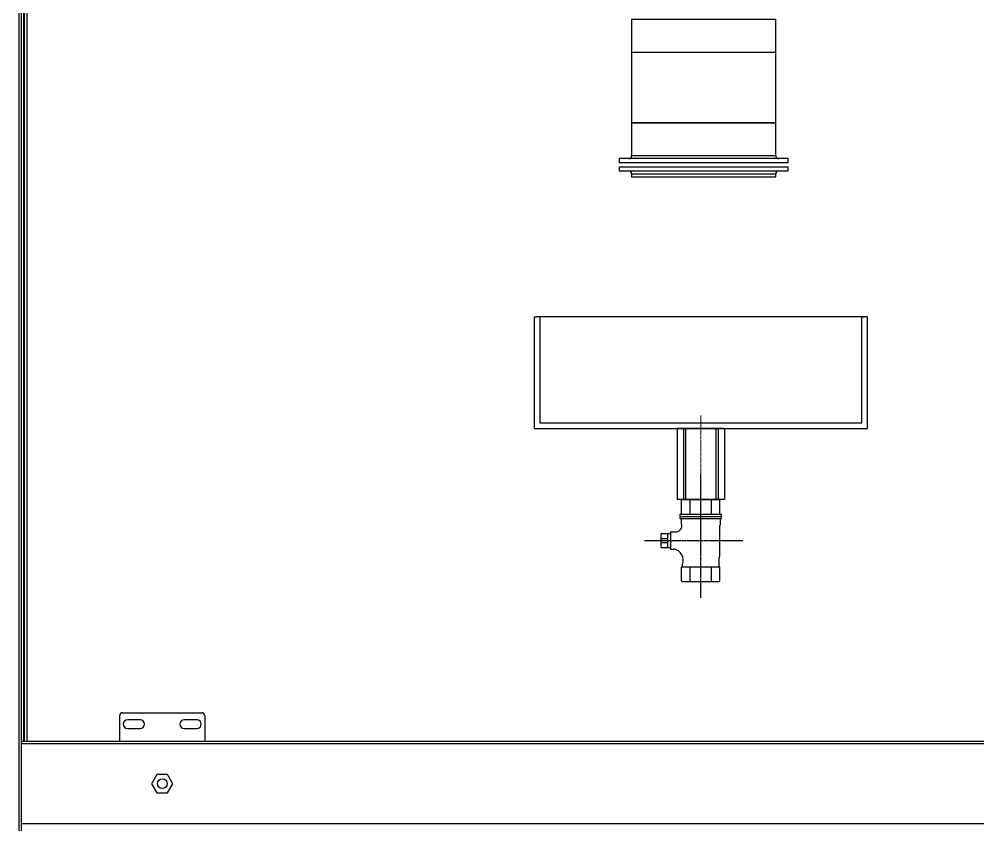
# Model space of a CAD drawing. Header units: millimetres. Extents: x 1152 to 6701, y 651 to 3284.
# Drawn here: x 2189 to 2865, y 1246 to 1814 of the extents above; entities that cross this region are included whole.
import ezdxf

# ---------------------------------------------------------------- set-up
doc = ezdxf.new("R2010")
doc.units = ezdxf.units.MM
for name, pattern in [('C0', [2.9, 2, -0.3, 0.3, -0.3]), ('CENTER', [2, 1.25, -0.25, 0.25, -0.25]), ('HIDDEN', [0.375, 0.25, -0.125])]:
    doc.linetypes.add(name, pattern=pattern)
doc.layers.add('10 실선', color=40, linetype='Continuous', lineweight=25)
doc.layers.add('21 중심선', color=1, linetype='C0', lineweight=13)
doc.layers.add('CENTER', color=1, linetype='CENTER')
doc.layers.add('SLD-0', color=7, linetype='Continuous')

msp = doc.modelspace()

# ---------------------------------------------------------------- linework, layer by layer
for p, q in [((2686.31, 1525.63), (2652.93, 1525.63)), ((2652.93, 1525.63), (2652.93, 1475.67)), ((2686.31, 1525.63), (2686.31, 1475.67)), ((2686.31, 1475.67), (2652.93, 1475.67)), ((2656.56, 1475.67), (2656.13, 1475.1)), ((2656.13, 1465.18), (2656.13, 1475.1)), ((2656.56, 1475.67), (2682.68, 1475.67)), ((2662.13, 1465.18), (2662.13, 1475.67)), ((2677.11, 1465.18), (2677.11, 1475.67)), ((2682.68, 1475.67), (2683.11, 1475.1)), ((2683.11, 1465.18), (2683.11, 1475.1)), ((2655.13, 1465.18), (2684.11, 1465.18)), ((2655.13, 1462.18), (2655.13, 1465.18)), ((2655.13, 1463.68), (2684.11, 1463.68)), ((2655.13, 1462.18), (2684.11, 1462.18)), ((2656.13, 1458.5), (2656.13, 1461.18)), ((2683.61, 1458.63), (2683.61, 1461.68)), ((2684.11, 1462.18), (2684.11, 1465.18)), ((2648.14, 1452.69), (2651.76, 1452.69)), ((2648.44, 1440.7), (2648.44, 1452.69)), ((2683.11, 1436.13), (2683.11, 1457.28)), ((2683.29, 1457.85), (2683.43, 1458.07)), ((2641.64, 1442), (2641.64, 1451.39)), ((2641.64, 1448.19), (2646.34, 1448.19)), ((2641.94, 1451.69), (2648.44, 1451.69)), ((2646.34, 1441.7), (2646.34, 1451.69)), ((2641.64, 1445.19), (2646.34, 1445.19)), ((2641.94, 1441.7), (2648.44, 1441.7)), ((2648.14, 1440.7), (2650.63, 1440.7)), ((2682.61, 1428.41), (2682.61, 1434.74)), ((2682.75, 1435.26), (2682.97, 1435.62)), ((2656.13, 1418.29), (2656.13, 1428.01)), ((2656.33, 1428.21), (2682.91, 1428.21)), ((2656.33, 1428.21), (2656.43, 1428.21)), ((2656.63, 1428.41), (2656.63, 1429.86)), ((2662.13, 1417.72), (2662.13, 1428.21)), ((2677.11, 1417.72), (2677.11, 1428.21)), ((2683.11, 1418.29), (2683.11, 1428.01)), ((2656.56, 1417.72), (2656.13, 1418.29)), ((2656.56, 1417.72), (2682.68, 1417.72)), ((2682.68, 1417.72), (2683.11, 1418.29))]:
    msp.add_line(p, q)
at = {"color": 2, "linetype": 'HIDDEN'}
for p, q in [((2657.33, 1525.63), (2657.33, 1475.67)), ((2658.93, 1525.63), (2658.93, 1475.67)), ((2680.31, 1525.63), (2680.31, 1475.67)), ((2681.91, 1525.63), (2681.91, 1475.67))]:
    msp.add_line(p, q, dxfattribs=at)
for centre, radius, start, end in [((2655.13, 1461.18), 0.999, 0, 90), ((2684.11, 1461.68), 0.5, 90, 180), ((2651.72, 1457.27), 4.58, 270.53344, 15.62798), ((2684.11, 1457.28), 0.999, 145.45362, 180), ((2682.61, 1458.63), 0.999, 325.45362, 0), ((2641.94, 1451.39), 0.3, 90, 180), ((2641.94, 1442), 0.3, 180, 270), ((2651.1, 1430.94), 9.77, 92.61357, 92.7057), ((2649.12, 1432.79), 8.06, 338.71079, 79.06555), ((2683.61, 1434.74), 0.999, 149.20053, 180), ((2682.11, 1436.13), 0.999, 329.20053, 0), ((2656.33, 1428.01), 0.2, 90, 180), ((2656.43, 1428.41), 0.2, 270, 0), ((2682.81, 1428.41), 0.2, 180, 270), ((2682.91, 1428.01), 0.2, 0, 90)]:
    msp.add_arc(centre, radius, start, end)
at = {"layer": '10 실선', "ltscale": 5}
for p, q in [((2552.13, 1604.21), (2554.13, 1604.21)), ((2552.13, 1604.21), (2552.13, 1525.63)), ((2556.13, 1604.21), (2554.13, 1604.21)), ((2556.13, 1604.21), (2556.13, 1529.63)), ((2787.11, 1604.21), (2556.13, 1604.21)), ((2783.11, 1529.63), (2783.11, 1604.21)), ((2783.11, 1604.21), (2785.11, 1604.21)), ((2787.11, 1604.21), (2785.11, 1604.21)), ((2787.11, 1525.63), (2787.11, 1604.21)), ((2556.13, 1529.63), (2783.11, 1529.63)), ((2552.13, 1525.63), (2787.11, 1525.63))]:
    msp.add_line(p, q, dxfattribs=at)
at = {"layer": '21 중심선'}
msp.add_line((2669.62, 1534.74), (2669.62, 1466.57), dxfattribs=at)
at = {"layer": 'CENTER'}
for p, q in [((2669.62, 1406.28), (2669.62, 1493.66)), ((2629.9, 1446.69), (2699.39, 1446.69))]:
    msp.add_line(p, q, dxfattribs=at)
at = {"layer": 'SLD-0', "color": 7, "linetype": 'Continuous', "lineweight": 25}
for p, q in [((2189.33, 1032.07), (2189.33, 3047.11)), ((2191.03, 1031.97), (2191.03, 3047.11)), ((2192.62, 1305.36), (2192.62, 2847.26)), ((2193.12, 1305.36), (2193.12, 2846.86)), ((2194.82, 2845.16), (2194.82, 1305.36)), ((2620.89, 1813.92), (2620.89, 1790.78)), ((2620.89, 1813.92), (2663.39, 1813.92)), ((2663.39, 1813.92), (2722.41, 1813.92)), ((2722.41, 1790.78), (2722.41, 1813.92)), ((2620.89, 1790.78), (2620.89, 1740.82)), ((2620.89, 1790.78), (2719.87, 1790.78)), ((2620.89, 1790.78), (2663.39, 1790.78)), ((2663.39, 1790.78), (2722.41, 1790.78)), ((2719.87, 1790.78), (2722.41, 1790.78)), ((2722.41, 1740.82), (2722.41, 1790.78)), ((2193.12, 1779.79), (2192.62, 1779.79)), ((2192.72, 1305.36), (2192.72, 1779.79)), ((2620.89, 1740.82), (2620.89, 1717.69)), ((2620.89, 1740.82), (2719.87, 1740.82)), ((2651.18, 1740.82), (2620.89, 1740.82)), ((2722.41, 1740.82), (2651.18, 1740.82)), ((2719.87, 1740.82), (2722.41, 1740.82)), ((2722.41, 1717.69), (2722.41, 1740.82)), ((2651.18, 1717.69), (2620.89, 1717.69)), ((2722.41, 1717.69), (2651.18, 1717.69)), ((2612.2, 1715.69), (2612.2, 1712.84)), ((2647.67, 1715.69), (2612.2, 1715.69)), ((2647.67, 1712.84), (2612.2, 1712.84)), ((2612.2, 1709.85), (2612.2, 1707)), ((2612.2, 1709.85), (2671.65, 1709.85)), ((2731.11, 1715.69), (2647.67, 1715.69)), ((2731.11, 1712.84), (2647.67, 1712.84)), ((2671.65, 1709.85), (2731.11, 1709.85)), ((2731.11, 1712.84), (2731.11, 1715.69)), ((2731.11, 1707), (2731.11, 1709.85)), ((2612.2, 1707), (2671.65, 1707)), ((2620.89, 1705), (2620.89, 1702.85)), ((2620.89, 1705), (2671.65, 1705)), ((2620.89, 1702.85), (2671.65, 1702.85)), ((2671.65, 1707), (2731.11, 1707)), ((2671.65, 1705), (2722.41, 1705)), ((2671.65, 1702.85), (2722.41, 1702.85)), ((2722.41, 1702.85), (2722.41, 1705)), ((2262.17, 1325.35), (2318.13, 1325.35)), ((2260.17, 1305.36), (2260.17, 1323.35)), ((2274.66, 1320.35), (2265.67, 1320.35)), ((2314.63, 1320.35), (2305.64, 1320.35)), ((2320.13, 1323.35), (2320.13, 1305.36)), ((2265.67, 1314.35), (2274.66, 1314.35)), ((2305.64, 1314.35), (2314.63, 1314.35)), ((2191.03, 1305.36), (3698.65, 1305.36)), ((3698.65, 1303.36), (2191.03, 1303.36)), ((2286.4, 1281.88), (2282.65, 1275.39)), ((2293.9, 1281.88), (2286.4, 1281.88)), ((2297.65, 1275.38), (2293.9, 1281.88)), ((2282.65, 1275.39), (2286.4, 1268.89)), ((2293.9, 1268.89), (2297.65, 1275.38)), ((2286.4, 1268.89), (2293.9, 1268.89)), ((2191.03, 1247.41), (3698.65, 1247.41))]:
    msp.add_line(p, q, dxfattribs=at)
msp.add_circle((2290.15, 1275.38), 3.4, dxfattribs=at)
for centre, radius, start, end in [((2618.89, 1717.69), 2, 270, 0), ((2724.41, 1717.69), 2, 180, 270), ((2618.89, 1705), 2, 0, 90), ((2724.41, 1705), 2, 90, 180), ((2262.17, 1323.35), 2, 90, 180), ((2318.13, 1323.35), 2, 0, 90), ((2265.67, 1317.35), 3, 90, 270), ((2274.66, 1317.35), 3, 270, 90), ((2305.64, 1317.35), 3, 90, 270), ((2314.63, 1317.35), 3, 270, 90)]:
    msp.add_arc(centre, radius, start, end, dxfattribs=at)

doc.saveas('drawing.dxf')
